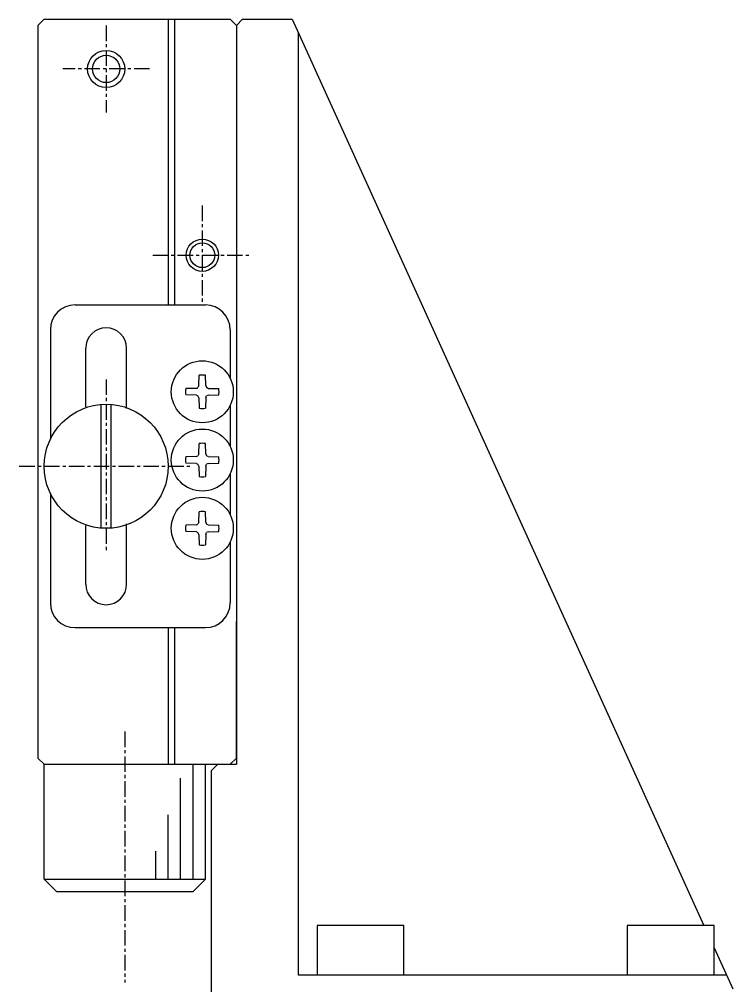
# Model space of a CAD drawing. Extents: x 404 to 656, y 81 to 248.
# Drawn here: x 561.2 to 618.7, y 170.1 to 248 of the extents above; entities that cross this region are included whole.
import ezdxf

# ---------------------------------------------------------------- set-up
doc = ezdxf.new("R2010")
doc.units = 0
doc.linetypes.add('CENTER', pattern=[2, 1.25, -0.25, 0.25, -0.25])
doc.layers.get('0').update_dxf_attribs({"linetype": 'CONTINUOUS'})
doc.layers.add('CENTER', color=1, linetype='CENTER')

msp = doc.modelspace()

# ---------------------------------------------------------------- linework, layer by layer
at = {"color": 7, "linetype": 'CONTINUOUS'}
for p, q in [((562.713, 247.457), (563.213, 247.957)), ((563.213, 247.957), (578.213, 247.957)), ((573.213, 247.957), (573.213, 224.957)), ((573.713, 247.957), (573.713, 224.957)), ((578.713, 247.457), (578.213, 247.957)), ((579.213, 247.957), (578.713, 247.457)), ((579.213, 247.957), (583.213, 247.957)), ((583.213, 247.957), (616.394, 174.957)), ((562.713, 247.457), (562.713, 188.457)), ((578.713, 247.457), (578.713, 187.957)), ((578.713, 247.457), (578.713, 236.457)), ((583.713, 170.957), (583.713, 246.857)), ((565.713, 224.957), (576.213, 224.957)), ((563.713, 222.957), (563.713, 214.137)), ((578.213, 222.957), (578.213, 219.047)), ((566.563, 216.742), (566.563, 221.457)), ((569.863, 216.602), (569.863, 221.457)), ((575.688, 218.457), (575.703, 219.282)), ((576.237, 218.457), (576.223, 219.282)), ((575.481, 218.232), (574.638, 218.217)), ((575.481, 218.232), (575.615, 218.292)), ((575.688, 218.457), (575.615, 218.292)), ((576.237, 218.457), (576.31, 218.292)), ((576.444, 218.232), (576.31, 218.292)), ((576.444, 218.232), (577.287, 218.217)), ((575.481, 217.683), (574.638, 217.697)), ((575.481, 217.683), (575.615, 217.623)), ((575.688, 217.458), (575.615, 217.623)), ((575.688, 217.458), (575.703, 216.633)), ((576.237, 217.458), (576.223, 216.633)), ((576.237, 217.458), (576.31, 217.623)), ((576.444, 217.683), (576.31, 217.623)), ((576.444, 217.683), (577.287, 217.697)), ((567.813, 206.973), (567.813, 216.941)), ((568.613, 206.973), (568.613, 216.941)), ((578.213, 216.868), (578.213, 213.547)), ((575.688, 212.957), (575.703, 213.782)), ((576.237, 212.957), (576.223, 213.782)), ((575.481, 212.732), (574.638, 212.717)), ((575.481, 212.732), (575.615, 212.792)), ((575.688, 212.957), (575.615, 212.792)), ((576.237, 212.957), (576.31, 212.792)), ((576.444, 212.732), (576.31, 212.792)), ((576.444, 212.732), (577.287, 212.717)), ((575.481, 212.183), (574.638, 212.197)), ((575.481, 212.183), (575.615, 212.123)), ((575.688, 211.958), (575.615, 212.123)), ((575.688, 211.958), (575.703, 211.133)), ((576.237, 211.958), (576.223, 211.133)), ((576.237, 211.958), (576.31, 212.123)), ((576.444, 212.183), (576.31, 212.123)), ((576.444, 212.183), (577.287, 212.197)), ((578.213, 211.368), (578.213, 208.047)), ((563.713, 209.778), (563.713, 200.957)), ((575.688, 207.457), (575.703, 208.282)), ((576.237, 207.457), (576.223, 208.282)), ((566.563, 202.457), (566.563, 207.172)), ((569.863, 202.457), (569.863, 207.312)), ((575.481, 207.232), (574.638, 207.217)), ((575.481, 207.232), (575.615, 207.292)), ((575.688, 207.457), (575.615, 207.292)), ((576.237, 207.457), (576.31, 207.292)), ((576.444, 207.232), (576.31, 207.292)), ((576.444, 207.232), (577.287, 207.217)), ((575.481, 206.683), (574.638, 206.697)), ((575.481, 206.683), (575.615, 206.623)), ((575.688, 206.458), (575.615, 206.623)), ((575.688, 206.458), (575.703, 205.633)), ((576.237, 206.458), (576.223, 205.633)), ((576.237, 206.458), (576.31, 206.623)), ((576.444, 206.683), (576.31, 206.623)), ((576.444, 206.683), (577.287, 206.697)), ((578.213, 205.868), (578.213, 200.957)), ((578.713, 188.457), (578.713, 199.457)), ((565.713, 198.957), (576.213, 198.957)), ((573.213, 198.957), (573.213, 187.957)), ((573.713, 198.957), (573.713, 187.957)), ((563.213, 187.957), (562.713, 188.457)), ((578.713, 188.457), (578.213, 187.957)), ((563.213, 178.707), (563.213, 187.957)), ((563.213, 187.957), (578.213, 187.957)), ((576.213, 178.707), (576.213, 187.957)), ((577.213, 187.957), (576.713, 187.457)), ((577.213, 187.957), (578.713, 187.957)), ((576.713, 163.457), (576.713, 187.457)), ((564.213, 177.707), (563.213, 178.707)), ((575.213, 177.707), (576.213, 178.707)), ((564.213, 177.707), (575.213, 177.707)), ((588.713, 174.957), (585.213, 174.957)), ((585.213, 174.957), (585.213, 170.957)), ((592.213, 174.957), (588.713, 174.957)), ((592.213, 170.957), (592.213, 174.957)), ((613.713, 174.957), (610.213, 174.957)), ((610.213, 174.957), (610.213, 170.957)), ((617.213, 174.957), (613.713, 174.957)), ((617.213, 170.957), (617.213, 174.957)), ((617.213, 173.157), (618.713, 169.857)), ((618.213, 170.957), (583.713, 170.957))]:
    msp.add_line(p, q, dxfattribs=at)
at = {"color": 3, "linetype": 'CONTINUOUS'}
for p, q in [((575.213, 178.707), (575.213, 187.957)), ((574.213, 178.707), (574.213, 186.823)), ((573.213, 178.707), (573.213, 183.878)), ((572.213, 178.707), (572.213, 180.941)), ((563.213, 178.707), (576.213, 178.707))]:
    msp.add_line(p, q, dxfattribs=at)
for centre, radius in [((568.213, 243.957), 1.5), ((575.963, 228.957), 1.3)]:
    msp.add_circle(centre, radius, dxfattribs=at)
at = {"color": 7, "linetype": 'CONTINUOUS'}
for centre, radius in [((568.213, 243.957), 1.1), ((575.963, 228.957), 1), ((575.963, 217.957), 2.5), ((568.213, 211.957), 5), ((575.963, 212.457), 2.5), ((575.963, 206.957), 2.5)]:
    msp.add_circle(centre, radius, dxfattribs=at)
for centre, radius, start, end in [((565.713, 222.957), 2, 90, 180), ((576.213, 222.957), 2, 0, 90), ((568.213, 221.457), 1.65, 0, 180), ((575.963, 217.957), 1.35, 78.89588, 101.10412), ((575.963, 217.957), 1.35, 168.89588, 191.10412), ((575.963, 217.957), 1.35, 348.89588, 11.10412), ((575.963, 217.957), 1.35, 258.89588, 281.10412), ((575.963, 212.457), 1.35, 78.89588, 101.10412), ((575.963, 212.457), 1.35, 168.89588, 191.10412), ((575.963, 212.457), 1.35, 348.89588, 11.10412), ((575.963, 212.457), 1.35, 258.89588, 281.10412), ((575.963, 206.957), 1.35, 78.89588, 101.10412), ((575.963, 206.957), 1.35, 168.89588, 191.10412), ((575.963, 206.957), 1.35, 348.89588, 11.10412), ((575.963, 206.957), 1.35, 258.89588, 281.10412), ((568.213, 202.457), 1.65, 180, 0), ((565.713, 200.957), 2, 180, 270), ((576.213, 200.957), 2, 270, 0)]:
    msp.add_arc(centre, radius, start, end, dxfattribs=at)
at = {"layer": 'CENTER', "color": 1, "linetype": 'CENTER'}
for p, q in [((568.213, 247.457), (568.213, 240.457)), ((571.713, 243.957), (564.713, 243.957)), ((575.963, 232.957), (575.963, 224.957)), ((571.963, 228.957), (579.963, 228.957)), ((568.213, 218.957), (568.213, 204.957)), ((561.213, 211.957), (575.213, 211.957)), ((569.713, 190.591), (569.713, 170.379))]:
    msp.add_line(p, q, dxfattribs=at)

doc.saveas('drawing.dxf')
